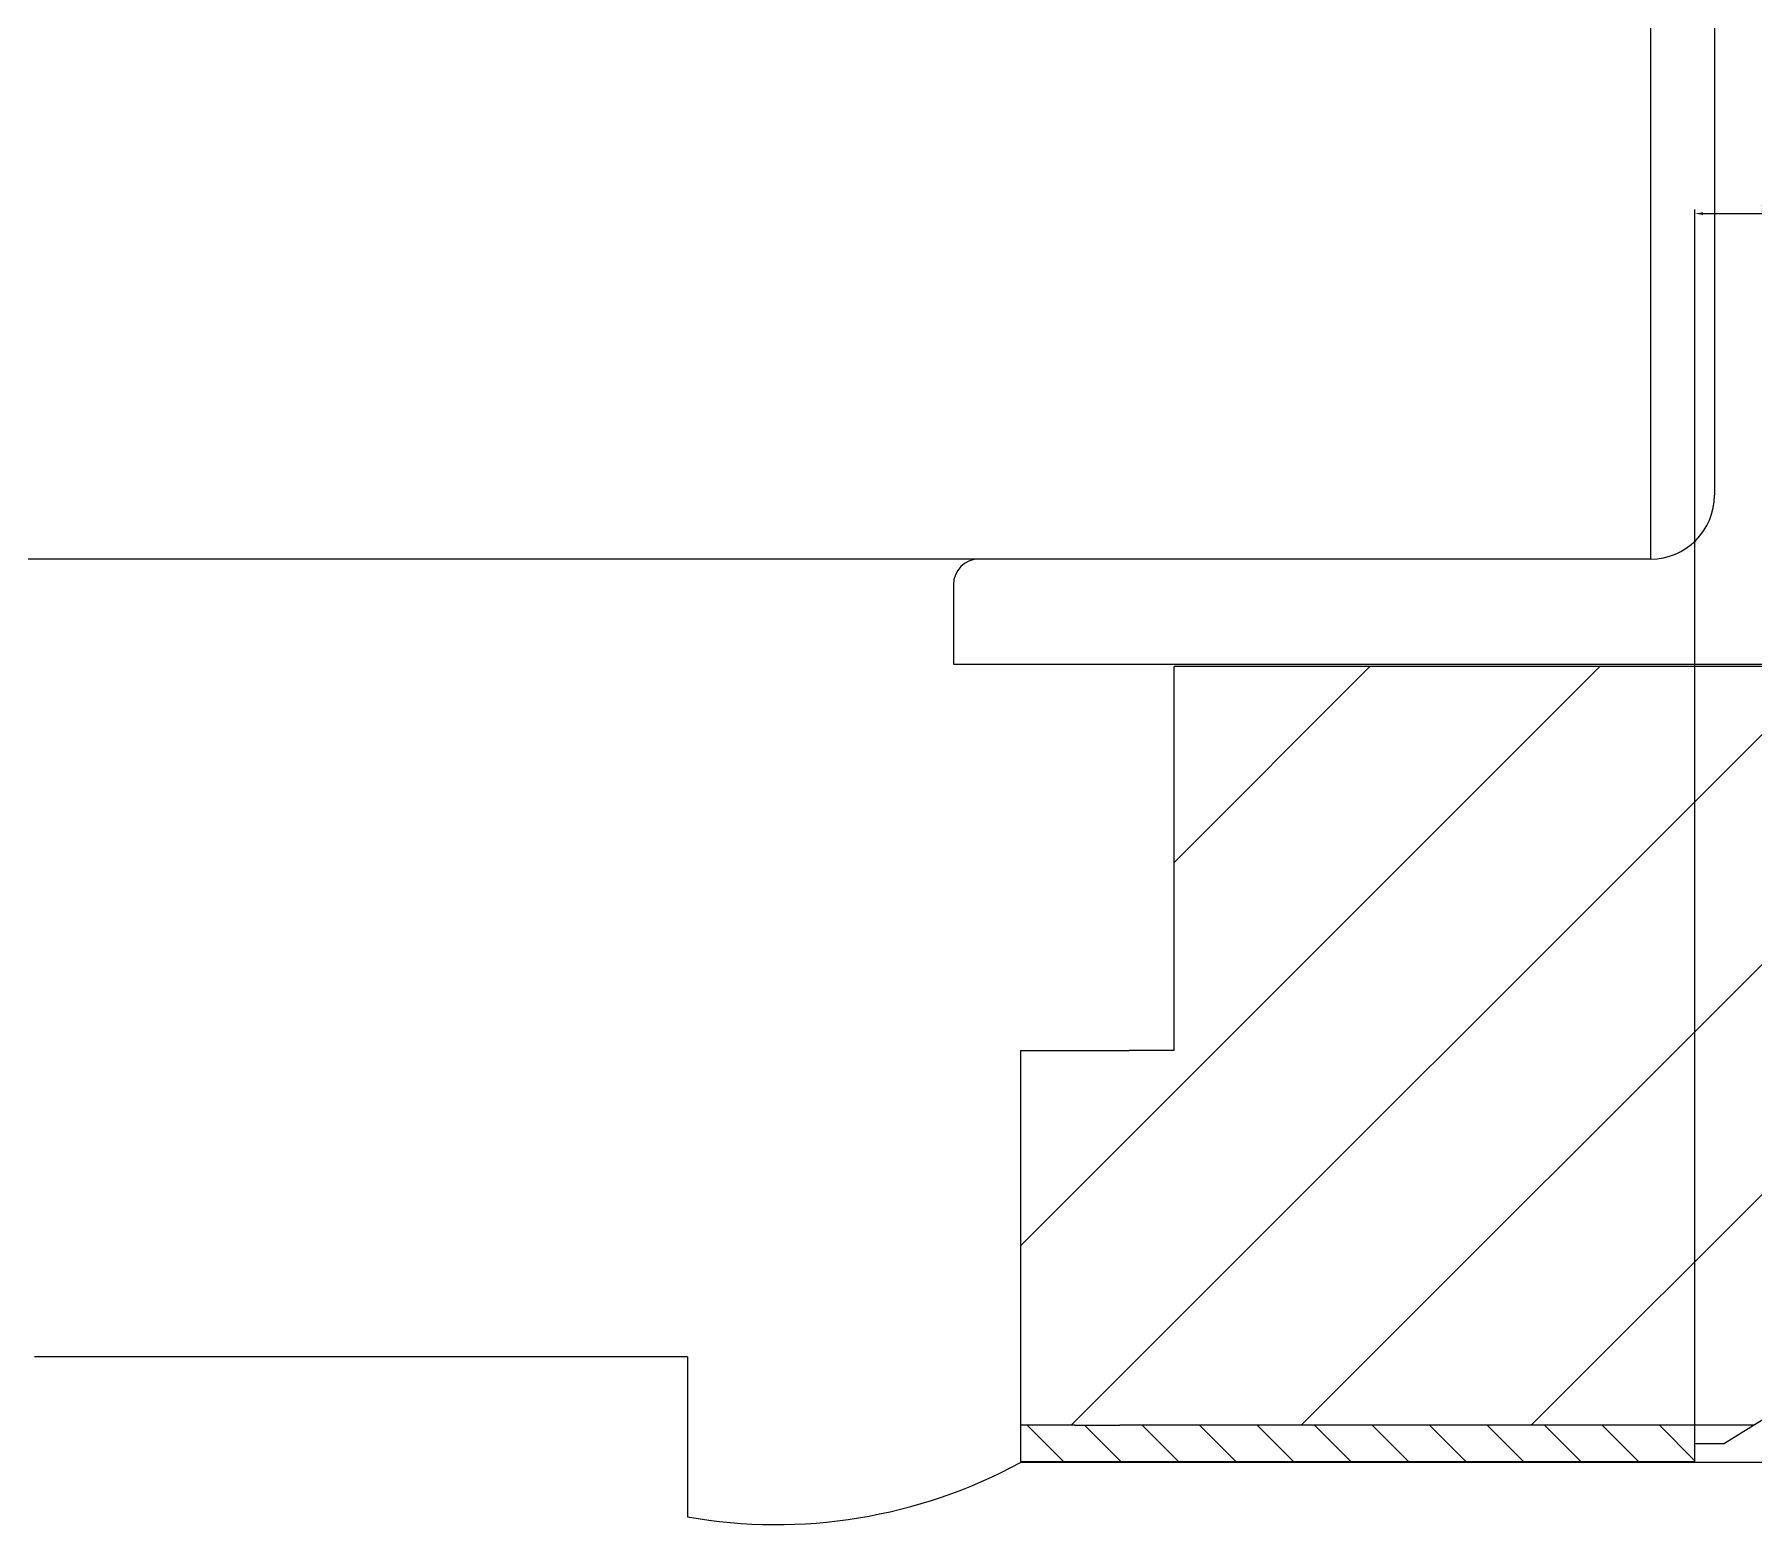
# Model space of a CAD drawing. Header units: millimetres. Extents: x -20242 to 39158, y -15780 to 26220.
# Drawn here: x -2619 to -2082, y 17098 to 17564 of the extents above; entities that cross this region are included whole.
import ezdxf

# ---------------------------------------------------------------- set-up
doc = ezdxf.new("R2010")
doc.units = ezdxf.units.MM
doc.styles.get("Standard").update_dxf_attribs({"font": 'arial.ttf'})
doc.dimstyles.new('ISO-25', dxfattribs={"dimtxt": 2.5, "dimasz": 2.5, "dimexe": 1.25, "dimexo": 0.625, "dimtad": 1, "dimtxsty": 'Standard', "dimcen": 2.5, "dimadec": 0, "dimazin": 0, "dimtfac": 1, "dimtmove": 0, "dimatfit": 3, "dimfxl": 1, "dimarcsym": 0})

# ---------------------------------------------------------------- blocks, each defined once
blk = doc.blocks.new('*D251')
at = {"color": 0, "lineweight": -2, "transparency": 16777216}
for p, q in [((-2100.51, 17118.47), (-2100.51, 17509.03)), ((-2098.01, 17507.78), (-2058.05, 17507.78)), ((-2055.55, 17118.47), (-2055.55, 17509.03))]:
    blk.add_line(p, q, dxfattribs=at)
at = {"color": 0, "transparency": 16777216}
for points in [[(-2098.01, 17508.2), (-2098.01, 17507.36), (-2100.51, 17507.78)], [(-2058.05, 17508.2), (-2058.05, 17507.36), (-2055.55, 17507.78)]]:
    blk.add_solid(points, dxfattribs=at)
at = {"layer": 'Defpoints', "color": 0, "transparency": 16777216}
for p in [(-2055.55, 17507.78), (-2100.51, 17117.84), (-2055.55, 17117.84)]:
    blk.add_point(p, dxfattribs=at)
at = {"color": 0, "transparency": 16777216, "insert": (-2078.03, 17509.66), "char_height": 2.5, "attachment_point": 5}
blk.add_mtext('12', dxfattribs=at)

msp = doc.modelspace()

# ---------------------------------------------------------------- hatches: boundary and pattern name
h = msp.add_hatch()
h.set_pattern_fill('ANSI31', color=256, scale=16)
h.set_pattern_definition([(45, (-13419.83, 9812.4), (-35.92102, 35.92102), [])])
h.paths.add_polyline_path([(-1908.546, 17246.266), (-1911.207, 17246.266), (-1911.207, 17366.266), (-2263.207, 17366.266), (-2263.207, 17246.266), (-2277.207, 17246.266), (-2298.281, 17246.266), (-2311.207, 17246.266), (-2311.207, 17129.203), (-2294.207, 17129.203), (-2280.207, 17129.203), (-2082.152, 17129.203), (-1902.593, 17240.314)])
h = msp.add_hatch()
h.set_pattern_fill('ANSI31', color=256, scale=4, angle=90)
h.set_pattern_definition([(135, (-13419.83, 9812.398), (-8.980256, -8.980256), [])])
h.paths.add_polyline_path([(-2100.51, 17117.843), (-2100.51, 17129.203), (-2294.207, 17129.203), (-2311.207, 17129.203), (-2311.207, 17117.843), (-2294.207, 17117.843)])
h.paths.add_polyline_path([(-1867.207, 17117.843), (-1867.22, 17129.203), (-2055.546, 17129.203), (-2055.546, 17117.843)])

# ---------------------------------------------------------------- linework, layer by layer
for p, q in [((-2114.408, 18334.232), (-2114.408, 17399.832)), ((-2094.408, 18314.232), (-2094.408, 17419.832)), ((-2114.408, 17399.832), (-10151.479, 17399.262)), ((-2114.408, 17399.832), (-2324.168, 17399.832)), ((-2332.168, 17391.832), (-2332.168, 17367.032)), ((-2332.168, 17367.032), (-1832.168, 17367.032)), ((-2263.207, 17246.266), (-2263.207, 17366.266)), ((-1911.207, 17366.266), (-2263.207, 17366.266)), ((-2311.207, 17246.266), (-2311.207, 17129.203)), ((-2311.207, 17246.266), (-2298.281, 17246.266)), ((-2298.281, 17246.266), (-2277.207, 17246.266)), ((-2263.207, 17246.266), (-2277.207, 17246.266)), ((-1902.593, 17240.314), (-2091.331, 17123.523)), ((-2415.207, 17150.586), (-2619.207, 17150.586)), ((-2415.207, 17150.586), (-2415.207, 17100.586)), ((-2294.207, 17129.203), (-2311.207, 17129.203)), ((-2311.207, 17129.203), (-2311.207, 17117.843)), ((-2294.207, 17129.203), (-2311.207, 17129.203)), ((-2311.207, 17129.203), (-2311.207, 17117.843)), ((-2294.207, 17129.203), (-2280.207, 17129.203)), ((-2082.152, 17129.203), (-2280.207, 17129.203)), ((-2082.152, 17129.203), (-2280.207, 17129.203)), ((-2100.51, 17117.843), (-2100.51, 17123.523)), ((-2100.51, 17123.523), (-2091.331, 17123.523)), ((-2311.207, 17117.843), (-2294.207, 17117.843)), ((-1863.207, 17117.586), (-2311.207, 17117.586)), ((-1863.207, 17117.586), (-2311.207, 17117.586)), ((-1863.207, 17117.586), (-2311.207, 17117.586)), ((-2294.207, 17117.843), (-2280.207, 17117.843)), ((-2280.207, 17117.843), (-2100.51, 17117.843))]:
    msp.add_line(p, q)
for centre, radius, start, end in [((-2114.408, 17419.832), 20, 270, 0), ((-2324.168, 17391.832), 8, 90, 180), ((-2387.579, 17258.183), 160, 260.05645, 298.51066)]:
    msp.add_arc(centre, radius, start, end)

# ---------------------------------------------------------------- dimensions: what is measured, and where the dimension line sits
dim = msp.add_linear_dim(base=(-2055.546, 17507.78), p1=(-2100.51, 17117.843), p2=(-2055.546, 17117.843), text='12', dimstyle='ISO-25')
dim.commit()
dim.dimension.update_dxf_attribs({"geometry": '*D251', "text_midpoint": (-2078.028, 17509.66)})

doc.saveas('drawing.dxf')
